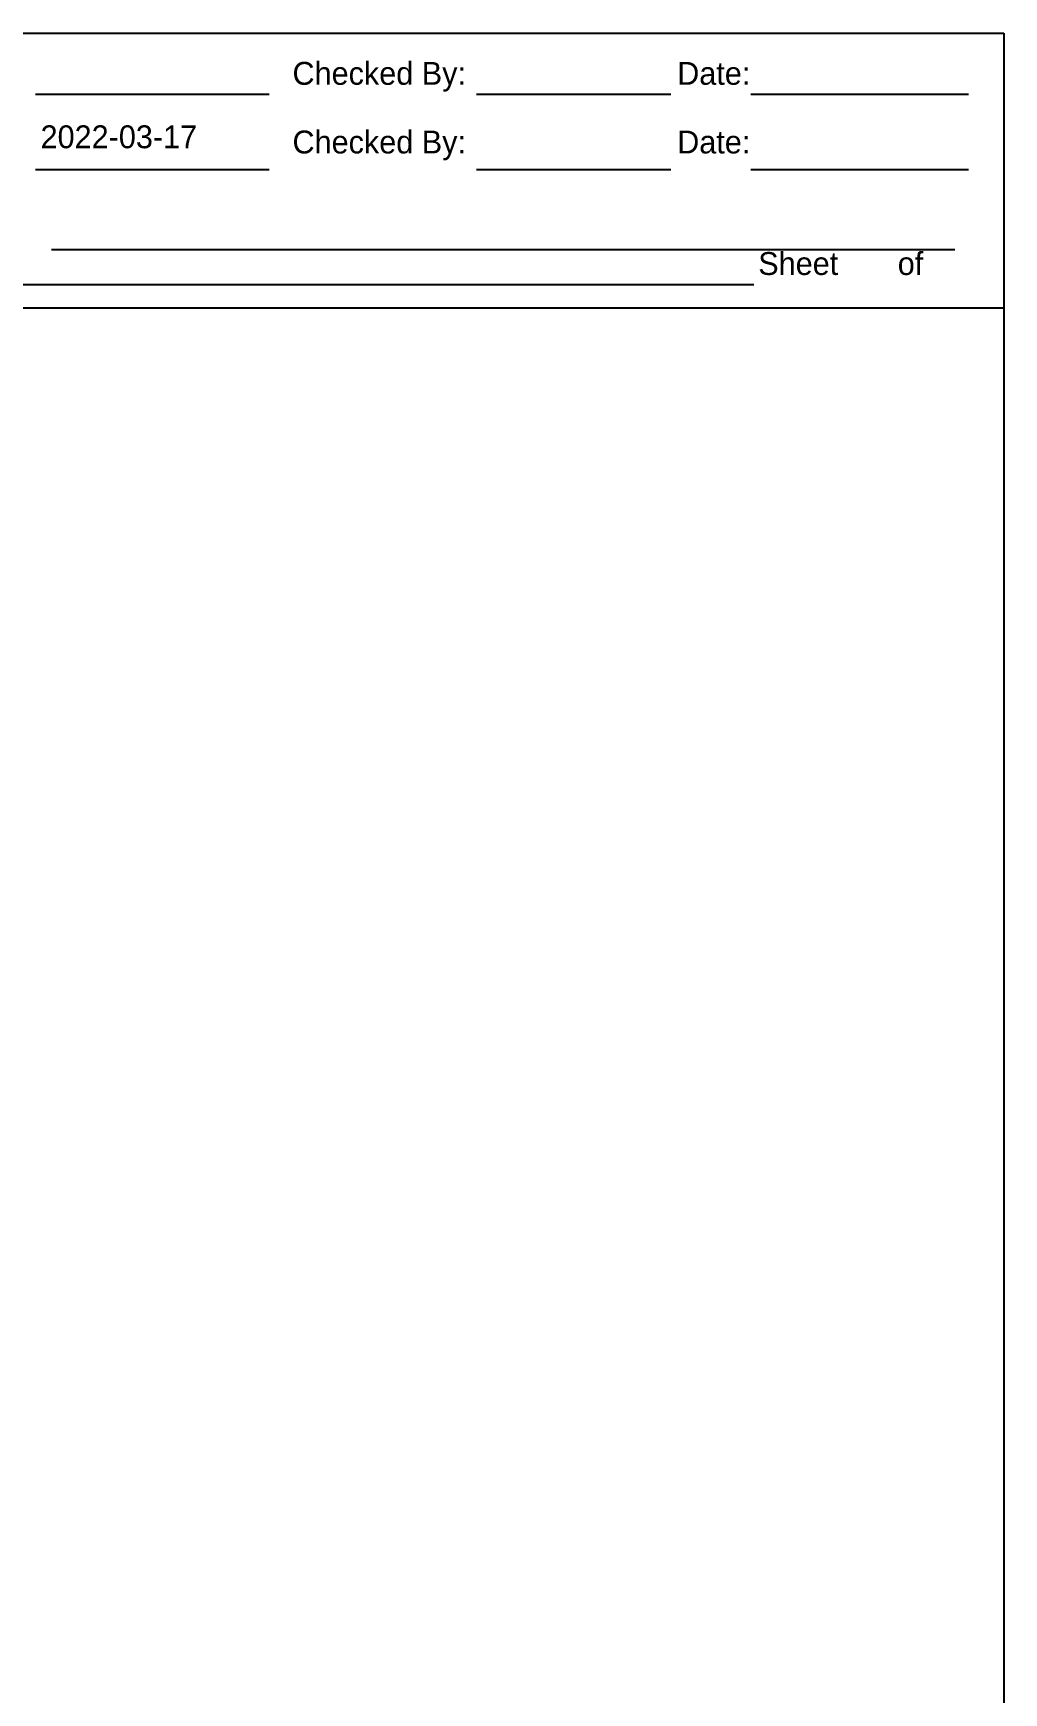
# Model space of a CAD drawing. Extents: x -0.424 to 0.18, y -0.613 to 0.318.
# Drawn here: x -0.0411 to 0.1798, y -0.1476 to 0.2301 of the extents above; entities that cross this region are included whole.
import ezdxf

# ---------------------------------------------------------------- set-up
doc = ezdxf.new("R2010")
doc.units = 0
doc.layers.add('Sheet Border', color=7, linetype='Continuous')
doc.layers.add('Sheet Border Text', color=7, linetype='Continuous')

msp = doc.modelspace()

# ---------------------------------------------------------------- linework, layer by layer
at = {"layer": 'Sheet Border'}
for p, q in [((-0.4244, 0.23012), (0.17976, 0.23012)), ((0.17976, 0.23012), (0.17976, -0.60321)), ((-0.04064, 0.21628), (0.01261, 0.21628)), ((0.05975, 0.21628), (0.104, 0.21628)), ((0.12222, 0.21628), (0.17174, 0.21628)), ((-0.04064, 0.19913), (0.01261, 0.19913)), ((0.05975, 0.19913), (0.104, 0.19913)), ((0.12222, 0.19913), (0.17174, 0.19913)), ((-0.03695, 0.18086), (0.1686, 0.18086)), ((-0.35814, 0.17294), (0.1229, 0.17294)), ((-0.4244, 0.16762), (0.17976, 0.16762))]:
    msp.add_line(p, q, dxfattribs=at)

# ---------------------------------------------------------------- texts
at = {"layer": 'Sheet Border Text'}
for s, height, p in [('Checked By:', 0.0052083, (0.01788, 0.21838)), ('Date:', 0.005208, (0.10543, 0.21838)), ('2022-03-17', 0.005208, (-0.03945, 0.20394)), ('Checked By:', 0.0052083, (0.01788, 0.20275)), ('Date:', 0.005208, (0.10543, 0.20275)), ('Sheet       of  ', 0.0052083, (0.12388, 0.17509))]:
    msp.add_text(s, height=height, dxfattribs=at).set_placement(p)

doc.saveas('drawing.dxf')
